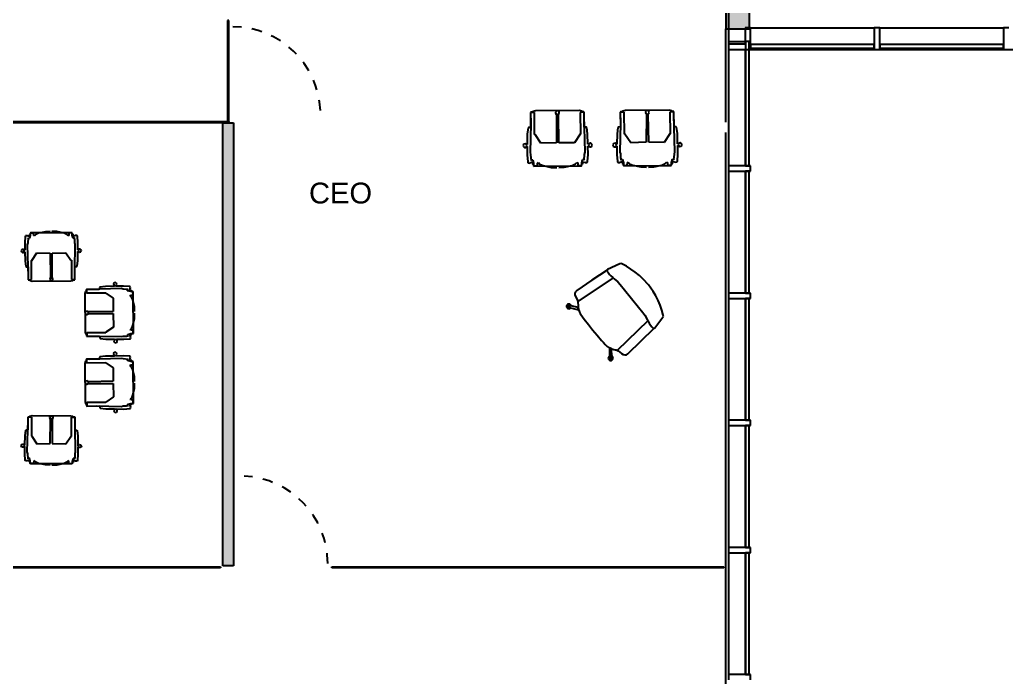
# Model space of a CAD drawing. Header units: millimetres. Extents: x 32.4 to 129.7, y 76.1 to 139.3.
# Drawn here: x 110.24 to 119.7, y 87.28 to 93.58 of the extents above; entities that cross this region are included whole.
import ezdxf

# ---------------------------------------------------------------- set-up
doc = ezdxf.new("R2010")
doc.units = ezdxf.units.MM
doc.linetypes.add('Hidden', pattern=[7.14375, 4.7625, -2.38125])
doc.linetypes.add('Hidden_2_', pattern=[0.007144, 0.004763, -0.002381])
for name, color, linetype in [('HATCH LADRILLO COMUN', 7, 'Continuous'), ('Lineas Carpintería', 7, 'Continuous'), ('n carpinteria proyeccion', 7, 'Hidden'), ('n carpinteria vidrio', 7, 'Continuous'), ('n tabique', 7, 'Continuous'), ('Sectores', 3, 'Continuous'), ('tabique', 7, 'Continuous')]:
    doc.layers.add(name, color=color, linetype=linetype)
doc.styles.add('MtXpl_Arial_Unicode_', font='ARIALUNI.ttf')

msp = doc.modelspace()

# ---------------------------------------------------------------- hatches: boundary and pattern name
at = {"layer": 'HATCH LADRILLO COMUN'}
for points in [[(117.013691, 93.496374), (117.240599, 93.496374), (117.240599, 94.695442), (117.013691, 94.695442)], [(112.189195, 88.345442), (112.289195, 88.345442), (112.289196, 92.595442), (112.189196, 92.595442)]]:
    msp.add_hatch(color=256, dxfattribs=at).paths.add_polyline_path(points)

# ---------------------------------------------------------------- linework, layer by layer
at = {"ltscale": 10}
for p, q in [((117.039191, 94.585442), (117.039191, 93.296375)), ((117.039191, 93.296375), (128.387405, 93.296375))]:
    msp.add_line(p, q, dxfattribs=at)
at = {"linetype": 'Continuous'}
for p, q in [((115.141761, 92.695307), (115.139267, 92.692784)), ((115.177976, 92.69237), (115.139267, 92.692784)), ((115.139267, 92.692784), (115.140445, 92.550535)), ((115.139267, 92.692784), (115.140975, 92.58723)), ((115.15357, 92.695382), (115.141761, 92.695307)), ((115.161453, 92.702711), (115.15357, 92.695382)), ((115.185896, 92.709079), (115.161453, 92.702711)), ((115.17865, 92.480935), (115.177976, 92.69237)), ((115.608162, 92.711752), (115.185896, 92.709079)), ((115.387919, 92.706467), (115.380375, 92.695021)), ((115.387919, 92.706467), (115.380375, 92.695021)), ((115.380375, 92.695021), (115.383135, 92.681593)), ((115.380375, 92.695021), (115.38042, 92.688033)), ((115.38042, 92.688033), (115.386179, 92.678587)), ((115.383135, 92.681593), (115.394581, 92.67405)), ((115.386179, 92.678587), (115.389309, 92.667849)), ((115.401346, 92.709226), (115.387919, 92.706467)), ((115.401346, 92.709226), (115.387919, 92.706467)), ((115.389309, 92.667849), (115.388866, 92.40301)), ((115.394581, 92.67405), (115.408008, 92.676809)), ((115.412792, 92.701683), (115.401346, 92.709226)), ((115.412792, 92.701683), (115.401346, 92.709226)), ((115.406886, 92.66796), (115.409923, 92.678748)), ((115.412059, 92.403129), (115.406886, 92.66796)), ((115.408008, 92.676809), (115.415552, 92.688255)), ((115.409923, 92.678748), (115.415552, 92.688255)), ((115.415552, 92.688255), (115.412792, 92.701683)), ((115.415552, 92.688255), (115.412792, 92.701683)), ((115.632684, 92.705695), (115.608162, 92.711752)), ((115.654115, 92.696043), (115.61542, 92.693635)), ((115.61542, 92.693635), (115.617418, 92.483713)), ((115.640659, 92.698466), (115.632684, 92.705695)), ((115.65159, 92.698535), (115.640659, 92.698466)), ((115.654115, 92.696043), (115.65159, 92.698535)), ((115.653272, 92.665736), (115.654115, 92.696043)), ((115.663429, 92.313169), (115.653272, 92.665736)), ((115.654738, 92.553791), (115.654115, 92.696043)), ((116.002921, 92.699227), (116.000427, 92.696703)), ((116.039135, 92.69629), (116.000427, 92.696703)), ((116.000427, 92.696703), (116.001605, 92.554455)), ((116.000427, 92.696703), (116.002135, 92.59115)), ((116.014729, 92.699302), (116.002921, 92.699227)), ((116.022612, 92.706631), (116.014729, 92.699302)), ((116.047056, 92.712999), (116.022612, 92.706631)), ((116.03981, 92.484855), (116.039135, 92.69629)), ((116.469322, 92.715672), (116.047056, 92.712999)), ((116.249079, 92.710387), (116.241535, 92.698941)), ((116.249079, 92.710387), (116.241535, 92.698941)), ((116.241535, 92.698941), (116.244294, 92.685513)), ((116.241535, 92.698941), (116.241579, 92.691952)), ((116.241579, 92.691952), (116.247339, 92.682507)), ((116.244294, 92.685513), (116.25574, 92.67797)), ((116.247339, 92.682507), (116.250468, 92.671769)), ((116.262506, 92.713146), (116.249079, 92.710387)), ((116.262506, 92.713146), (116.249079, 92.710387)), ((116.250468, 92.671769), (116.250025, 92.40693)), ((116.25574, 92.67797), (116.269168, 92.680729)), ((116.273952, 92.705603), (116.262506, 92.713146)), ((116.273952, 92.705603), (116.262506, 92.713146)), ((116.268046, 92.67188), (116.271082, 92.682668)), ((116.273219, 92.407049), (116.268046, 92.67188)), ((116.269168, 92.680729), (116.276711, 92.692175)), ((116.271082, 92.682668), (116.276711, 92.692175)), ((116.276711, 92.692175), (116.273952, 92.705603)), ((116.276711, 92.692175), (116.273952, 92.705603)), ((116.493844, 92.709615), (116.469322, 92.715672)), ((116.515275, 92.699963), (116.476579, 92.697555)), ((116.476579, 92.697555), (116.478577, 92.487633)), ((116.501819, 92.702385), (116.493844, 92.709615)), ((116.512749, 92.702455), (116.501819, 92.702385)), ((116.515275, 92.699963), (116.512749, 92.702455)), ((116.514432, 92.669656), (116.515275, 92.699963)), ((116.524589, 92.317089), (116.514432, 92.669656)), ((116.515898, 92.55771), (116.515275, 92.699963)), ((115.140975, 92.58723), (115.135681, 92.309827)), ((116.002135, 92.59115), (115.99684, 92.313747)), ((116.536532, 92.557004), (116.515898, 92.55771)), ((116.540808, 92.553428), (116.536532, 92.557004)), ((115.108837, 92.483849), (115.107735, 92.385515)), ((115.115592, 92.545937), (115.108837, 92.483849)), ((115.119823, 92.549567), (115.115592, 92.545937)), ((115.140445, 92.550535), (115.119823, 92.549567)), ((115.183633, 92.480967), (115.17865, 92.480935)), ((115.239833, 92.398901), (115.183633, 92.480967)), ((115.614945, 92.483698), (115.559788, 92.400927)), ((115.617418, 92.483713), (115.614945, 92.483698)), ((115.675372, 92.553084), (115.654738, 92.553791)), ((115.679648, 92.549508), (115.675372, 92.553084)), ((115.687184, 92.487648), (115.679648, 92.549508)), ((115.689547, 92.388598), (115.687184, 92.487648)), ((115.969996, 92.487769), (115.968895, 92.389435)), ((115.976752, 92.549857), (115.969996, 92.487769)), ((115.980983, 92.553487), (115.976752, 92.549857)), ((116.001605, 92.554455), (115.980983, 92.553487)), ((116.044792, 92.484887), (116.03981, 92.484855)), ((116.100993, 92.402821), (116.044792, 92.484887)), ((116.476104, 92.487617), (116.420948, 92.404847)), ((116.478577, 92.487633), (116.476104, 92.487617)), ((116.548344, 92.491568), (116.540808, 92.553428)), ((116.550706, 92.392518), (116.548344, 92.491568)), ((115.076223, 92.390799), (115.06868, 92.379353)), ((115.076223, 92.390799), (115.06868, 92.379353)), ((115.06868, 92.379353), (115.071439, 92.365926)), ((115.06868, 92.379353), (115.071439, 92.365926)), ((115.071439, 92.365926), (115.082885, 92.358382)), ((115.071439, 92.365926), (115.071439, 92.365926)), ((115.071439, 92.365926), (115.082885, 92.358382)), ((115.071439, 92.365926), (115.071439, 92.365926)), ((115.089651, 92.393559), (115.076223, 92.390799)), ((115.089651, 92.393559), (115.076223, 92.390799)), ((115.101097, 92.386015), (115.089651, 92.393559)), ((115.107735, 92.385515), (115.089651, 92.393559)), ((115.089873, 92.358426), (115.107637, 92.36661)), ((115.096313, 92.361142), (115.103856, 92.372588)), ((115.103856, 92.372588), (115.101097, 92.386015)), ((115.107637, 92.36661), (115.107051, 92.285985)), ((115.388866, 92.40301), (115.239833, 92.398901)), ((115.559788, 92.400927), (115.412059, 92.403129)), ((115.700554, 92.3917), (115.689547, 92.388598)), ((115.69148, 92.289677), (115.68986, 92.371046)), ((115.68986, 92.371046), (115.700741, 92.367983)), ((115.703586, 92.394771), (115.696043, 92.383325)), ((115.696043, 92.383325), (115.698802, 92.369898)), ((115.698802, 92.369898), (115.710248, 92.362354)), ((115.710026, 92.397486), (115.700554, 92.3917)), ((115.700741, 92.367983), (115.710248, 92.362354)), ((115.717014, 92.397531), (115.703586, 92.394771)), ((115.717014, 92.397531), (115.710026, 92.397486)), ((115.72846, 92.389987), (115.717014, 92.397531)), ((115.72846, 92.389987), (115.717014, 92.397531)), ((115.723676, 92.365114), (115.731219, 92.37656)), ((115.723676, 92.365114), (115.731219, 92.37656)), ((115.731219, 92.37656), (115.72846, 92.389987)), ((115.731219, 92.37656), (115.72846, 92.389987)), ((115.937383, 92.394719), (115.929839, 92.383273)), ((115.937383, 92.394719), (115.929839, 92.383273)), ((115.929839, 92.383273), (115.932599, 92.369846)), ((115.929839, 92.383273), (115.932599, 92.369846)), ((115.932599, 92.369846), (115.944045, 92.362302)), ((115.932599, 92.369846), (115.932599, 92.369846)), ((115.932599, 92.369846), (115.944045, 92.362302)), ((115.932599, 92.369846), (115.932599, 92.369846)), ((115.950811, 92.397479), (115.937383, 92.394719)), ((115.950811, 92.397479), (115.937383, 92.394719)), ((115.962257, 92.389935), (115.950811, 92.397479)), ((115.968895, 92.389435), (115.950811, 92.397479)), ((115.951033, 92.362346), (115.968797, 92.37053)), ((115.957472, 92.365062), (115.965016, 92.376508)), ((115.965016, 92.376508), (115.962257, 92.389935)), ((115.968797, 92.37053), (115.968211, 92.289905)), ((116.250025, 92.40693), (116.100993, 92.402821)), ((116.420948, 92.404847), (116.273219, 92.407049)), ((116.561713, 92.39562), (116.550706, 92.392518)), ((116.552639, 92.293596), (116.55102, 92.374966)), ((116.55102, 92.374966), (116.561901, 92.371903)), ((116.564746, 92.398691), (116.557202, 92.387245)), ((116.557202, 92.387245), (116.559962, 92.373818)), ((116.559962, 92.373818), (116.571408, 92.366274)), ((116.571185, 92.401406), (116.561713, 92.39562)), ((116.561901, 92.371903), (116.571408, 92.366274)), ((116.578174, 92.401451), (116.564746, 92.398691)), ((116.578174, 92.401451), (116.571185, 92.401406)), ((116.571408, 92.366274), (116.584835, 92.369033)), ((116.571408, 92.366274), (116.584835, 92.369033)), ((116.589619, 92.393907), (116.578174, 92.401451)), ((116.589619, 92.393907), (116.578174, 92.401451)), ((116.584835, 92.369033), (116.592379, 92.380479)), ((116.584835, 92.369033), (116.592379, 92.380479)), ((116.592379, 92.380479), (116.589619, 92.393907)), ((116.592379, 92.380479), (116.589619, 92.393907)), ((115.082885, 92.358382), (115.096313, 92.361142)), ((115.082885, 92.358382), (115.089873, 92.358426)), ((115.107051, 92.285985), (115.112397, 92.218493)), ((115.135681, 92.309827), (115.140483, 92.29113)), ((115.140483, 92.29113), (115.141776, 92.254893)), ((115.653272, 92.235179), (115.657937, 92.290606)), ((115.657937, 92.290606), (115.663429, 92.313169)), ((115.686989, 92.222131), (115.69148, 92.289677)), ((115.710248, 92.362354), (115.723676, 92.365114)), ((115.710248, 92.362354), (115.723676, 92.365114)), ((115.944045, 92.362302), (115.957472, 92.365062)), ((115.944045, 92.362302), (115.951033, 92.362346)), ((115.968211, 92.289905), (115.973557, 92.222413)), ((115.99684, 92.313747), (116.001642, 92.29505)), ((116.001642, 92.29505), (116.002935, 92.258813)), ((116.514432, 92.239099), (116.519097, 92.294525)), ((116.519097, 92.294525), (116.524589, 92.317089)), ((116.548149, 92.226051), (116.552639, 92.293596)), ((115.112397, 92.218493), (115.115199, 92.210719)), ((115.115199, 92.210719), (115.126287, 92.208562)), ((115.126287, 92.208562), (115.138453, 92.211008)), ((115.138453, 92.211008), (115.142539, 92.215352)), ((115.141776, 92.254893), (115.146376, 92.233165)), ((115.142539, 92.215352), (115.156308, 92.215172)), ((115.146376, 92.233165), (115.148599, 92.23934)), ((115.148599, 92.23934), (115.160091, 92.239412)), ((115.156308, 92.215172), (115.160371, 92.194688)), ((115.160091, 92.239412), (115.169145, 92.206873)), ((115.160371, 92.194688), (115.168109, 92.194692)), ((115.168109, 92.194692), (115.169143, 92.180754)), ((115.169143, 92.180754), (115.206695, 92.180773)), ((115.169145, 92.206873), (115.169342, 92.178416)), ((115.169342, 92.178416), (115.627971, 92.181308)), ((115.206695, 92.180773), (115.207459, 92.208541)), ((115.207459, 92.208541), (115.214523, 92.211941)), ((115.214523, 92.211941), (115.228026, 92.196882)), ((115.228026, 92.196882), (115.259301, 92.183679)), ((115.259301, 92.183679), (115.336454, 92.166631)), ((115.461882, 92.167424), (115.538834, 92.185449)), ((115.538834, 92.185449), (115.56994, 92.199047)), ((115.56994, 92.199047), (115.582574, 92.213502)), ((115.582574, 92.213502), (115.592051, 92.210692)), ((115.592051, 92.210692), (115.593176, 92.18322)), ((115.593176, 92.18322), (115.630725, 92.183676)), ((115.627971, 92.181308), (115.630725, 92.183676)), ((115.630206, 92.209086), (115.639034, 92.242445)), ((115.630725, 92.183676), (115.630206, 92.209086)), ((115.630725, 92.183676), (115.631582, 92.197626)), ((115.631582, 92.197626), (115.63932, 92.19772)), ((115.639034, 92.242445), (115.650526, 92.242517)), ((115.63932, 92.19772), (115.64309, 92.217949)), ((115.64309, 92.217949), (115.656974, 92.218508)), ((115.650526, 92.242517), (115.653272, 92.235179)), ((115.656974, 92.218508), (115.66103, 92.214317)), ((115.66103, 92.214317), (115.673226, 92.212025)), ((115.673226, 92.212025), (115.684286, 92.214322)), ((115.684286, 92.214322), (115.686989, 92.222131)), ((115.973557, 92.222413), (115.976358, 92.214639)), ((115.976358, 92.214639), (115.987447, 92.212482)), ((115.987447, 92.212482), (115.999612, 92.214928)), ((115.999612, 92.214928), (116.003699, 92.219272)), ((116.002935, 92.258813), (116.007536, 92.237085)), ((116.003699, 92.219272), (116.017467, 92.219092)), ((116.007536, 92.237085), (116.009758, 92.24326)), ((116.009758, 92.24326), (116.02125, 92.243332)), ((116.017467, 92.219092), (116.02153, 92.198608)), ((116.02125, 92.243332), (116.030304, 92.210793)), ((116.02153, 92.198608), (116.029269, 92.198612)), ((116.029269, 92.198612), (116.030303, 92.184674)), ((116.030303, 92.184674), (116.067855, 92.184693)), ((116.030304, 92.210793), (116.030501, 92.182336)), ((116.030501, 92.182336), (116.48913, 92.185228)), ((116.067855, 92.184693), (116.068619, 92.212461)), ((116.068619, 92.212461), (116.075683, 92.215861)), ((116.075683, 92.215861), (116.089186, 92.200802)), ((116.089186, 92.200802), (116.120461, 92.187599)), ((116.120461, 92.187599), (116.197613, 92.170551)), ((116.323041, 92.171344), (116.399994, 92.189368)), ((116.399994, 92.189368), (116.431099, 92.202967)), ((116.431099, 92.202967), (116.443734, 92.217422)), ((116.443734, 92.217422), (116.45321, 92.214612)), ((116.45321, 92.214612), (116.454335, 92.18714)), ((116.454335, 92.18714), (116.491884, 92.187596)), ((116.48913, 92.185228), (116.491884, 92.187596)), ((116.491365, 92.213006), (116.500194, 92.246365)), ((116.491884, 92.187596), (116.491365, 92.213006)), ((116.491884, 92.187596), (116.492742, 92.201546)), ((116.492742, 92.201546), (116.50048, 92.20164)), ((116.500194, 92.246365), (116.511686, 92.246437)), ((116.50048, 92.20164), (116.504249, 92.221869)), ((116.504249, 92.221869), (116.518133, 92.222428)), ((116.511686, 92.246437), (116.514432, 92.239099)), ((116.518133, 92.222428), (116.52219, 92.218237)), ((116.52219, 92.218237), (116.534386, 92.215944)), ((116.534386, 92.215944), (116.545446, 92.218242)), ((116.545446, 92.218242), (116.548149, 92.226051)), ((115.336454, 92.166631), (115.391889, 92.165625)), ((115.41072, 92.165848), (115.461882, 92.167424)), ((116.197613, 92.170551), (116.253049, 92.169545)), ((116.27188, 92.169768), (116.323041, 92.171344)), ((110.332779, 91.523315), (110.329491, 91.505671)), ((110.339528, 91.523397), (110.332779, 91.523315)), ((110.340276, 91.535564), (110.339528, 91.523397)), ((110.342678, 91.537629), (110.340276, 91.535564)), ((110.373026, 91.535962), (110.340276, 91.535564)), ((110.340276, 91.535564), (110.340729, 91.513401)), ((110.742698, 91.540152), (110.342678, 91.537629)), ((110.374007, 91.512), (110.373026, 91.535962)), ((110.393293, 91.522157), (110.382273, 91.509549)), ((110.420423, 91.534018), (110.393293, 91.522157)), ((110.487542, 91.549739), (110.420423, 91.534018)), ((110.532166, 91.551114), (110.487542, 91.549739)), ((110.596942, 91.550431), (110.54859, 91.551308)), ((110.664235, 91.535562), (110.596942, 91.550431)), ((110.691513, 91.524045), (110.664235, 91.535562)), ((110.70329, 91.510911), (110.691513, 91.524045)), ((110.709452, 91.513877), (110.70329, 91.510911)), ((110.710118, 91.538096), (110.709452, 91.513877)), ((110.742871, 91.538113), (110.710118, 91.538096)), ((110.74287, 91.515332), (110.742698, 91.540152)), ((110.750767, 91.48695), (110.74287, 91.515332)), ((110.743773, 91.525956), (110.742871, 91.538113)), ((110.750523, 91.525959), (110.743773, 91.525956)), ((110.754067, 91.508093), (110.750523, 91.525959)), ((110.780251, 91.513859), (110.76964, 91.511725)), ((110.789922, 91.511977), (110.780251, 91.513859)), ((110.291202, 91.502023), (110.287285, 91.44311)), ((110.287285, 91.44311), (110.288697, 91.372138)), ((110.293559, 91.508834), (110.291202, 91.502023)), ((110.303206, 91.510838), (110.293559, 91.508834)), ((110.313843, 91.508839), (110.303206, 91.510838)), ((110.316541, 91.442299), (110.311751, 91.422619)), ((110.311751, 91.422619), (110.32061, 91.115107)), ((110.317381, 91.505184), (110.313843, 91.508839)), ((110.32061, 91.490642), (110.316541, 91.442299)), ((110.329491, 91.505671), (110.317381, 91.505184)), ((110.323005, 91.484242), (110.32061, 91.490642)), ((110.333028, 91.484306), (110.323005, 91.484242)), ((110.340729, 91.513401), (110.333028, 91.484306)), ((110.382273, 91.509549), (110.374007, 91.512)), ((110.76079, 91.487014), (110.750767, 91.48695)), ((110.766075, 91.507936), (110.754067, 91.508093)), ((110.762729, 91.4924), (110.76079, 91.487014)), ((110.766742, 91.473448), (110.762729, 91.4924)), ((110.76964, 91.511725), (110.766075, 91.507936)), ((110.767869, 91.441842), (110.766742, 91.473448)), ((110.76744, 91.183581), (110.772058, 91.425534)), ((110.772058, 91.425534), (110.767869, 91.441842)), ((110.792365, 91.505196), (110.789922, 91.511977)), ((110.797028, 91.446329), (110.792365, 91.505196)), ((110.796517, 91.376007), (110.797028, 91.446329)), ((110.259203, 91.377313), (110.252624, 91.367329)), ((110.259203, 91.377313), (110.252624, 91.367329)), ((110.252624, 91.367329), (110.25503, 91.355618)), ((110.252624, 91.367329), (110.25503, 91.355618)), ((110.25503, 91.355618), (110.265014, 91.349038)), ((110.25503, 91.355618), (110.265014, 91.349038)), ((110.270915, 91.379719), (110.259203, 91.377313)), ((110.270915, 91.379719), (110.259203, 91.377313)), ((110.265014, 91.349038), (110.276725, 91.351445)), ((110.265014, 91.349038), (110.271109, 91.349077)), ((110.280898, 91.37314), (110.270915, 91.379719)), ((110.279207, 91.37481), (110.270915, 91.379719)), ((110.271109, 91.349077), (110.27937, 91.354124)), ((110.276725, 91.351445), (110.283305, 91.361428)), ((110.288697, 91.372138), (110.279207, 91.37481)), ((110.27937, 91.354124), (110.288971, 91.35683)), ((110.283305, 91.361428), (110.280898, 91.37314)), ((110.288971, 91.35683), (110.291032, 91.270437)), ((110.354039, 91.273883), (110.402147, 91.346076)), ((110.402147, 91.346076), (110.530998, 91.344156)), ((110.530998, 91.344156), (110.53551, 91.113167)), ((110.550841, 91.113264), (110.551227, 91.344259)), ((110.551227, 91.344259), (110.681215, 91.347843)), ((110.681215, 91.347843), (110.730233, 91.276264)), ((110.795471, 91.273751), (110.796432, 91.359518)), ((110.796432, 91.359518), (110.812205, 91.352503)), ((110.812011, 91.383145), (110.796517, 91.376007)), ((110.806395, 91.380777), (110.799815, 91.370794)), ((110.799815, 91.370794), (110.802222, 91.359082)), ((110.802222, 91.359082), (110.812205, 91.352503)), ((110.818106, 91.383184), (110.806395, 91.380777)), ((110.818106, 91.383184), (110.812011, 91.383145)), ((110.812205, 91.352503), (110.823917, 91.354909)), ((110.812205, 91.352503), (110.823917, 91.354909)), ((110.82809, 91.376604), (110.818106, 91.383184)), ((110.82809, 91.376604), (110.818106, 91.383184)), ((110.823917, 91.354909), (110.830496, 91.364893)), ((110.823917, 91.354909), (110.830496, 91.364893)), ((110.830496, 91.364893), (110.82809, 91.376604)), ((110.82809, 91.376604), (110.82809, 91.376604)), ((110.830496, 91.364893), (110.82809, 91.376604)), ((110.82809, 91.376604), (110.82809, 91.376604)), ((110.291032, 91.270437), (110.297604, 91.216482)), ((110.351882, 91.273869), (110.354039, 91.273883)), ((110.353625, 91.090773), (110.351882, 91.273869)), ((110.730233, 91.276264), (110.734579, 91.276292)), ((110.734579, 91.276292), (110.735168, 91.091877)), ((110.789579, 91.219597), (110.795471, 91.273751)), ((110.297604, 91.216482), (110.301334, 91.213363)), ((110.301334, 91.213363), (110.319331, 91.212747)), ((110.319331, 91.212747), (110.319874, 91.088673)), ((110.768929, 91.091516), (110.76744, 91.183581)), ((110.767902, 91.215587), (110.785889, 91.216431)), ((110.768929, 91.091516), (110.767902, 91.215587)), ((110.785889, 91.216431), (110.789579, 91.219597)), ((110.32061, 91.115107), (110.319874, 91.088673)), ((110.319874, 91.088673), (110.353625, 91.090773)), ((110.319874, 91.088673), (110.322077, 91.0865)), ((110.322077, 91.0865), (110.331611, 91.08656)), ((110.331611, 91.08656), (110.338567, 91.080255)), ((110.338567, 91.080255), (110.359955, 91.074971)), ((110.359955, 91.074971), (110.728259, 91.077303)), ((110.534531, 91.105449), (110.527951, 91.095466)), ((110.532861, 91.103758), (110.527951, 91.095466)), ((110.527951, 91.095466), (110.530358, 91.083754)), ((110.527951, 91.095466), (110.530358, 91.083754)), ((110.530358, 91.083754), (110.540342, 91.077175)), ((110.530358, 91.083754), (110.540342, 91.077175)), ((110.53551, 91.113167), (110.532861, 91.103758)), ((110.546243, 91.107856), (110.534531, 91.105449)), ((110.540342, 91.077175), (110.552053, 91.079581)), ((110.540342, 91.077175), (110.552053, 91.079581)), ((110.556226, 91.101276), (110.546243, 91.107856)), ((110.553571, 91.103898), (110.550841, 91.113264)), ((110.552053, 91.079581), (110.558633, 91.089565)), ((110.552053, 91.079581), (110.558633, 91.089565)), ((110.558594, 91.09566), (110.553571, 91.103898)), ((110.558633, 91.089565), (110.556226, 91.101276)), ((110.558633, 91.089565), (110.558594, 91.09566)), ((110.728259, 91.077303), (110.749579, 91.082857)), ((110.735168, 91.091877), (110.768929, 91.091516)), ((110.749579, 91.082857), (110.756455, 91.08925)), ((110.756455, 91.08925), (110.766754, 91.089315)), ((110.766754, 91.089315), (110.768929, 91.091516)), ((111.145997, 91.060219), (111.139417, 91.050236)), ((111.145997, 91.060219), (111.139417, 91.050236)), ((111.139417, 91.050236), (111.141824, 91.038524)), ((111.139417, 91.050236), (111.139456, 91.044141)), ((111.139456, 91.044141), (111.144503, 91.035879)), ((111.157708, 91.062626), (111.145997, 91.060219)), ((111.157708, 91.062626), (111.145997, 91.060219)), ((111.167692, 91.056046), (111.157708, 91.062626)), ((111.167692, 91.056046), (111.157708, 91.062626)), ((111.163519, 91.034351), (111.170099, 91.044335)), ((111.165189, 91.036042), (111.170099, 91.044335)), ((111.170099, 91.044335), (111.167692, 91.056046)), ((111.170099, 91.044335), (111.167692, 91.056046)), ((110.870634, 90.976683), (110.86535, 90.955294)), ((110.86535, 90.955294), (110.867682, 90.58699)), ((110.876939, 90.983639), (110.870634, 90.976683)), ((110.879052, 90.995375), (110.876879, 90.993172)), ((110.876879, 90.993172), (110.876939, 90.983639)), ((111.003126, 90.995919), (110.879052, 90.995375)), ((110.879052, 90.995375), (110.881152, 90.961625)), ((110.905486, 90.99464), (110.879052, 90.995375)), ((110.881152, 90.961625), (111.064248, 90.963367)), ((111.212998, 91.003499), (110.905486, 90.99464)), ((111.003742, 91.013915), (111.003126, 90.995919)), ((111.006861, 91.017645), (111.003742, 91.013915)), ((111.060816, 91.024218), (111.006861, 91.017645)), ((111.147209, 91.026279), (111.060816, 91.024218)), ((111.064248, 90.963367), (111.064262, 90.96121)), ((111.064262, 90.96121), (111.136455, 90.913102)), ((111.141824, 91.038524), (111.151807, 91.031945)), ((111.144503, 91.035879), (111.147209, 91.026279)), ((111.151807, 91.031945), (111.163519, 91.034351)), ((111.162517, 91.026552), (111.165189, 91.036042)), ((111.233489, 91.027965), (111.162517, 91.026552)), ((111.232678, 90.998709), (111.212998, 91.003499)), ((111.281021, 90.99464), (111.232678, 90.998709)), ((111.292402, 91.024048), (111.233489, 91.027965)), ((111.274621, 90.992245), (111.281021, 90.99464)), ((111.274685, 90.982221), (111.274621, 90.992245)), ((111.30378, 90.974521), (111.274685, 90.982221)), ((111.299213, 91.021691), (111.292402, 91.024048)), ((111.295563, 90.997868), (111.299218, 91.001407)), ((111.29605, 90.985758), (111.295563, 90.997868)), ((111.313694, 90.982471), (111.29605, 90.985758)), ((111.301217, 91.012044), (111.299213, 91.021691)), ((111.299218, 91.001407), (111.301217, 91.012044)), ((111.325943, 90.974974), (111.30378, 90.974521)), ((111.313776, 90.975722), (111.313694, 90.982471)), ((111.325943, 90.974974), (111.313776, 90.975722)), ((111.326341, 90.942223), (111.325943, 90.974974)), ((111.328008, 90.972572), (111.325943, 90.974974)), ((111.330531, 90.572551), (111.328008, 90.972572)), ((111.136455, 90.913102), (111.134535, 90.784252)), ((111.299928, 90.932976), (111.302379, 90.941242)), ((111.312536, 90.921956), (111.299928, 90.932976)), ((111.302379, 90.941242), (111.326341, 90.942223)), ((111.324397, 90.894826), (111.312536, 90.921956)), ((111.340118, 90.827707), (111.324397, 90.894826)), ((110.874133, 90.784891), (110.867554, 90.774908)), ((110.874133, 90.784891), (110.867554, 90.774908)), ((110.867554, 90.774908), (110.86996, 90.763196)), ((110.867554, 90.774908), (110.86996, 90.763196)), ((110.86996, 90.763196), (110.879944, 90.756617)), ((110.86996, 90.763196), (110.879944, 90.756617)), ((110.885845, 90.787298), (110.874133, 90.784891)), ((110.885845, 90.787298), (110.874133, 90.784891)), ((110.879944, 90.756617), (110.891655, 90.759023)), ((110.879944, 90.756617), (110.886039, 90.756655)), ((110.895828, 90.780718), (110.885845, 90.787298)), ((110.894137, 90.782388), (110.885845, 90.787298)), ((110.886039, 90.756655), (110.894277, 90.761679)), ((110.891655, 90.759023), (110.898235, 90.769007)), ((110.903546, 90.77974), (110.894137, 90.782388)), ((110.894277, 90.761679), (110.903643, 90.764409)), ((110.898235, 90.769007), (110.895828, 90.780718)), ((111.134535, 90.784252), (110.903546, 90.77974)), ((110.903643, 90.764409), (111.134638, 90.764022)), ((111.134638, 90.764022), (111.138222, 90.634034)), ((111.341493, 90.783084), (111.340118, 90.827707)), ((111.34081, 90.718308), (111.341687, 90.766659)), ((111.325941, 90.651015), (111.34081, 90.718308)), ((110.867682, 90.58699), (110.873236, 90.565671)), ((110.882256, 90.580082), (110.881895, 90.54632)), ((111.066671, 90.58067), (110.882256, 90.580082)), ((111.138222, 90.634034), (111.066643, 90.585016)), ((111.066643, 90.585016), (111.066671, 90.58067)), ((111.277329, 90.564482), (111.305711, 90.572379)), ((111.30129, 90.611959), (111.314424, 90.623736)), ((111.304256, 90.605798), (111.30129, 90.611959)), ((111.328475, 90.605131), (111.304256, 90.605798)), ((111.305711, 90.572379), (111.330531, 90.572551)), ((111.314424, 90.623736), (111.325941, 90.651015)), ((111.316335, 90.571476), (111.328492, 90.572378)), ((111.316338, 90.564727), (111.316335, 90.571476)), ((111.328492, 90.572378), (111.328475, 90.605131)), ((110.873236, 90.565671), (110.879629, 90.558795)), ((110.879629, 90.558795), (110.879694, 90.548495)), ((110.879694, 90.548495), (110.881895, 90.54632)), ((110.881895, 90.54632), (110.97396, 90.54781)), ((110.881895, 90.54632), (111.005966, 90.547348)), ((110.97396, 90.54781), (111.215913, 90.543192)), ((111.005966, 90.547348), (111.00681, 90.529361)), ((111.00681, 90.529361), (111.009976, 90.52567)), ((111.009976, 90.52567), (111.06413, 90.519778)), ((111.06413, 90.519778), (111.149897, 90.518818)), ((111.149897, 90.518818), (111.142882, 90.503044)), ((111.149461, 90.513028), (111.142882, 90.503044)), ((111.142882, 90.503044), (111.145288, 90.491333)), ((111.142882, 90.503044), (111.145288, 90.491333)), ((111.145288, 90.491333), (111.155272, 90.484753)), ((111.145288, 90.491333), (111.155272, 90.484753)), ((111.161173, 90.515434), (111.149461, 90.513028)), ((111.155272, 90.484753), (111.166983, 90.48716)), ((111.155272, 90.484753), (111.166983, 90.48716)), ((111.171156, 90.508855), (111.161173, 90.515434)), ((111.173524, 90.503238), (111.166386, 90.518732)), ((111.166386, 90.518732), (111.236708, 90.518221)), ((111.166983, 90.48716), (111.173563, 90.497143)), ((111.166983, 90.48716), (111.173563, 90.497143)), ((111.166983, 90.48716), (111.166983, 90.48716)), ((111.166983, 90.48716), (111.166983, 90.48716)), ((111.173563, 90.497143), (111.171156, 90.508855)), ((111.173563, 90.497143), (111.173524, 90.503238)), ((111.215913, 90.543192), (111.232221, 90.54738)), ((111.232221, 90.54738), (111.263827, 90.548508)), ((111.236708, 90.518221), (111.295575, 90.522884)), ((111.263827, 90.548508), (111.282779, 90.552521)), ((111.277393, 90.554459), (111.277329, 90.564482)), ((111.282779, 90.552521), (111.277393, 90.554459)), ((111.295575, 90.522884), (111.302356, 90.525327)), ((111.298315, 90.549174), (111.298472, 90.561183)), ((111.302104, 90.54561), (111.298315, 90.549174)), ((111.298472, 90.561183), (111.316338, 90.564727)), ((111.304238, 90.534999), (111.302104, 90.54561)), ((111.302356, 90.525327), (111.304238, 90.534999)), ((111.145997, 90.390718), (111.139417, 90.380735)), ((111.145997, 90.390718), (111.139417, 90.380735)), ((111.139417, 90.380735), (111.141824, 90.369023)), ((111.139417, 90.380735), (111.139456, 90.37464)), ((111.157708, 90.393125), (111.145997, 90.390718)), ((111.157708, 90.393125), (111.145997, 90.390718)), ((111.167692, 90.386546), (111.157708, 90.393125)), ((111.167692, 90.386546), (111.157708, 90.393125)), ((111.170099, 90.374834), (111.167692, 90.386546)), ((111.170099, 90.374834), (111.167692, 90.386546)), ((110.870634, 90.307182), (110.86535, 90.285794)), ((110.86535, 90.285794), (110.867682, 89.91749)), ((110.876939, 90.314138), (110.870634, 90.307182)), ((110.879052, 90.325874), (110.876879, 90.323672)), ((110.876879, 90.323672), (110.876939, 90.314138)), ((111.003126, 90.326418), (110.879052, 90.325874)), ((110.879052, 90.325874), (110.881152, 90.292124)), ((110.905486, 90.325139), (110.879052, 90.325874)), ((110.881152, 90.292124), (111.064248, 90.293866)), ((111.212998, 90.333998), (110.905486, 90.325139)), ((111.003742, 90.344415), (111.003126, 90.326418)), ((111.006861, 90.348145), (111.003742, 90.344415)), ((111.060816, 90.354717), (111.006861, 90.348145)), ((111.147209, 90.356778), (111.060816, 90.354717)), ((111.064248, 90.293866), (111.064262, 90.291709)), ((111.064262, 90.291709), (111.136455, 90.243601)), ((111.139456, 90.37464), (111.144503, 90.366378)), ((111.141824, 90.369023), (111.151807, 90.362444)), ((111.144503, 90.366378), (111.147209, 90.356778)), ((111.151807, 90.362444), (111.163519, 90.364851)), ((111.162517, 90.357052), (111.165189, 90.366542)), ((111.233489, 90.358464), (111.162517, 90.357052)), ((111.163519, 90.364851), (111.170099, 90.374834)), ((111.165189, 90.366542), (111.170099, 90.374834)), ((111.232678, 90.329208), (111.212998, 90.333998)), ((111.281021, 90.325139), (111.232678, 90.329208)), ((111.292402, 90.354547), (111.233489, 90.358464)), ((111.274621, 90.322744), (111.281021, 90.325139)), ((111.274685, 90.31272), (111.274621, 90.322744)), ((111.30378, 90.30502), (111.274685, 90.31272)), ((111.299213, 90.35219), (111.292402, 90.354547)), ((111.295563, 90.328368), (111.299218, 90.331906)), ((111.29605, 90.316258), (111.295563, 90.328368)), ((111.313694, 90.31297), (111.29605, 90.316258)), ((111.301217, 90.342543), (111.299213, 90.35219)), ((111.299218, 90.331906), (111.301217, 90.342543)), ((111.325943, 90.305473), (111.30378, 90.30502)), ((111.313776, 90.306221), (111.313694, 90.31297)), ((111.325943, 90.305473), (111.313776, 90.306221)), ((111.326341, 90.272723), (111.325943, 90.305473)), ((111.328008, 90.303071), (111.325943, 90.305473)), ((111.330531, 89.903051), (111.328008, 90.303071)), ((111.136455, 90.243601), (111.134535, 90.114751)), ((111.299928, 90.263476), (111.302379, 90.271741)), ((111.312536, 90.252456), (111.299928, 90.263476)), ((111.302379, 90.271741), (111.326341, 90.272723)), ((111.324397, 90.225325), (111.312536, 90.252456)), ((111.340118, 90.158207), (111.324397, 90.225325)), ((110.874133, 90.115391), (110.867554, 90.105407)), ((110.874133, 90.115391), (110.867554, 90.105407)), ((110.867554, 90.105407), (110.86996, 90.093696)), ((110.867554, 90.105407), (110.86996, 90.093696)), ((110.885845, 90.117797), (110.874133, 90.115391)), ((110.885845, 90.117797), (110.874133, 90.115391)), ((110.895828, 90.111218), (110.885845, 90.117797)), ((110.894137, 90.112888), (110.885845, 90.117797)), ((110.891655, 90.089523), (110.898235, 90.099506)), ((110.903546, 90.110239), (110.894137, 90.112888)), ((110.894277, 90.092178), (110.903643, 90.094908)), ((110.898235, 90.099506), (110.895828, 90.111218)), ((111.134535, 90.114751), (110.903546, 90.110239)), ((110.903643, 90.094908), (111.134638, 90.094521)), ((111.134638, 90.094521), (111.138222, 89.964534)), ((111.341493, 90.113583), (111.340118, 90.158207)), ((111.34081, 90.048807), (111.341687, 90.097158)), ((110.86996, 90.093696), (110.879944, 90.087116)), ((110.86996, 90.093696), (110.879944, 90.087116)), ((110.879944, 90.087116), (110.891655, 90.089523)), ((110.879944, 90.087116), (110.886039, 90.087155)), ((110.886039, 90.087155), (110.894277, 90.092178)), ((111.325941, 89.981514), (111.34081, 90.048807)), ((110.867682, 89.91749), (110.873236, 89.89617)), ((110.882256, 89.910581), (110.881895, 89.876819)), ((111.066671, 89.91117), (110.882256, 89.910581)), ((111.138222, 89.964534), (111.066643, 89.915515)), ((111.066643, 89.915515), (111.066671, 89.91117)), ((111.30129, 89.942459), (111.314424, 89.954236)), ((111.304256, 89.936297), (111.30129, 89.942459)), ((111.328475, 89.93563), (111.304256, 89.936297)), ((111.314424, 89.954236), (111.325941, 89.981514)), ((111.328492, 89.902878), (111.328475, 89.93563)), ((110.873236, 89.89617), (110.879629, 89.889294)), ((110.879629, 89.889294), (110.879694, 89.878994)), ((110.879694, 89.878994), (110.881895, 89.876819)), ((110.881895, 89.876819), (110.97396, 89.878309)), ((110.881895, 89.876819), (111.005966, 89.877847)), ((110.97396, 89.878309), (111.215913, 89.873691)), ((111.005966, 89.877847), (111.00681, 89.85986)), ((111.00681, 89.85986), (111.009976, 89.85617)), ((111.009976, 89.85617), (111.06413, 89.850277)), ((111.06413, 89.850277), (111.149897, 89.849317)), ((111.149897, 89.849317), (111.142882, 89.833544)), ((111.149461, 89.843527), (111.142882, 89.833544)), ((111.142882, 89.833544), (111.145288, 89.821832)), ((111.142882, 89.833544), (111.145288, 89.821832)), ((111.145288, 89.821832), (111.155272, 89.815252)), ((111.145288, 89.821832), (111.155272, 89.815252)), ((111.161173, 89.845934), (111.149461, 89.843527)), ((111.155272, 89.815252), (111.166983, 89.817659)), ((111.155272, 89.815252), (111.166983, 89.817659)), ((111.171156, 89.839354), (111.161173, 89.845934)), ((111.173524, 89.833738), (111.166386, 89.849231)), ((111.166386, 89.849231), (111.236708, 89.84872)), ((111.166983, 89.817659), (111.173563, 89.827643)), ((111.166983, 89.817659), (111.173563, 89.827643)), ((111.166983, 89.817659), (111.166983, 89.817659)), ((111.166983, 89.817659), (111.166983, 89.817659)), ((111.173563, 89.827643), (111.171156, 89.839354)), ((111.173563, 89.827643), (111.173524, 89.833738)), ((111.215913, 89.873691), (111.232221, 89.87788)), ((111.232221, 89.87788), (111.263827, 89.879007)), ((111.236708, 89.84872), (111.295575, 89.853383)), ((111.263827, 89.879007), (111.282779, 89.88302)), ((111.277329, 89.894982), (111.305711, 89.902879)), ((111.277393, 89.884958), (111.277329, 89.894982)), ((111.282779, 89.88302), (111.277393, 89.884958)), ((111.295575, 89.853383), (111.302356, 89.855827)), ((111.298315, 89.879673), (111.298472, 89.891682)), ((111.302104, 89.876109), (111.298315, 89.879673)), ((111.298472, 89.891682), (111.316338, 89.895226)), ((111.304238, 89.865498), (111.302104, 89.876109)), ((111.302356, 89.855827), (111.304238, 89.865498)), ((111.305711, 89.902879), (111.330531, 89.903051)), ((111.316335, 89.901976), (111.328492, 89.902878)), ((111.316338, 89.895226), (111.316335, 89.901976)), ((110.311751, 89.43888), (110.32061, 89.746392)), ((110.319331, 89.648753), (110.319874, 89.772826)), ((110.319874, 89.772826), (110.322077, 89.775)), ((110.319874, 89.772826), (110.353625, 89.770726)), ((110.32061, 89.746392), (110.319874, 89.772826)), ((110.322077, 89.775), (110.331611, 89.774939)), ((110.331611, 89.774939), (110.338567, 89.781245)), ((110.338567, 89.781245), (110.359955, 89.786528)), ((110.353625, 89.770726), (110.351882, 89.58763)), ((110.359955, 89.786528), (110.728259, 89.784196)), ((110.527951, 89.766034), (110.530358, 89.777745)), ((110.527951, 89.766034), (110.530358, 89.777745)), ((110.534531, 89.75605), (110.527951, 89.766034)), ((110.532861, 89.757741), (110.527951, 89.766034)), ((110.530358, 89.777745), (110.540342, 89.784325)), ((110.530358, 89.777745), (110.540342, 89.784325)), ((110.530998, 89.517344), (110.53551, 89.748332)), ((110.53551, 89.748332), (110.532861, 89.757741)), ((110.546243, 89.753644), (110.534531, 89.75605)), ((110.540342, 89.784325), (110.552053, 89.781918)), ((110.540342, 89.784325), (110.552053, 89.781918)), ((110.556226, 89.760223), (110.546243, 89.753644)), ((110.553571, 89.757601), (110.550841, 89.748235)), ((110.550841, 89.748235), (110.551227, 89.517241)), ((110.552053, 89.781918), (110.558633, 89.771935)), ((110.552053, 89.781918), (110.558633, 89.771935)), ((110.558594, 89.76584), (110.553571, 89.757601)), ((110.558633, 89.771935), (110.556226, 89.760223)), ((110.558633, 89.771935), (110.558594, 89.76584)), ((110.728259, 89.784196), (110.749579, 89.778642)), ((110.734579, 89.585208), (110.735168, 89.769622)), ((110.735168, 89.769622), (110.768929, 89.769983)), ((110.749579, 89.778642), (110.756455, 89.77225)), ((110.756455, 89.77225), (110.766754, 89.772184)), ((110.766754, 89.772184), (110.768929, 89.769983)), ((110.768929, 89.769983), (110.76744, 89.677918)), ((110.768929, 89.769983), (110.767902, 89.645913)), ((110.291032, 89.591062), (110.297604, 89.645018)), ((110.297604, 89.645018), (110.301334, 89.648136)), ((110.301334, 89.648136), (110.319331, 89.648753)), ((110.76744, 89.677918), (110.772058, 89.435965)), ((110.767902, 89.645913), (110.785889, 89.645069)), ((110.785889, 89.645069), (110.789579, 89.641902)), ((110.789579, 89.641902), (110.795471, 89.587749)), ((110.288971, 89.50467), (110.291032, 89.591062)), ((110.351882, 89.58763), (110.354039, 89.587617)), ((110.354039, 89.587617), (110.402147, 89.515424)), ((110.681215, 89.513657), (110.730233, 89.585235)), ((110.730233, 89.585235), (110.734579, 89.585208)), ((110.795471, 89.587749), (110.796432, 89.501981)), ((110.252624, 89.49417), (110.25503, 89.505882)), ((110.252624, 89.49417), (110.25503, 89.505882)), ((110.259203, 89.484187), (110.252624, 89.49417)), ((110.259203, 89.484187), (110.252624, 89.49417)), ((110.25503, 89.505882), (110.265014, 89.512461)), ((110.25503, 89.505882), (110.265014, 89.512461)), ((110.270915, 89.48178), (110.259203, 89.484187)), ((110.270915, 89.48178), (110.259203, 89.484187)), ((110.265014, 89.512461), (110.276725, 89.510054)), ((110.265014, 89.512461), (110.271109, 89.512423)), ((110.280898, 89.48836), (110.270915, 89.48178)), ((110.279207, 89.48669), (110.270915, 89.48178)), ((110.271109, 89.512423), (110.27937, 89.507376)), ((110.276725, 89.510054), (110.283305, 89.500071)), ((110.288697, 89.489361), (110.279207, 89.48669)), ((110.27937, 89.507376), (110.288971, 89.50467)), ((110.283305, 89.500071), (110.280898, 89.48836)), ((110.287285, 89.41839), (110.288697, 89.489361)), ((110.316541, 89.4192), (110.311751, 89.43888)), ((110.402147, 89.515424), (110.530998, 89.517344)), ((110.551227, 89.517241), (110.681215, 89.513657)), ((110.772058, 89.435965), (110.767869, 89.419658)), ((110.796432, 89.501981), (110.812205, 89.508997)), ((110.812011, 89.478354), (110.796517, 89.485492)), ((110.796517, 89.485492), (110.797028, 89.41517)), ((110.799815, 89.490706), (110.802222, 89.502417)), ((110.806395, 89.480722), (110.799815, 89.490706)), ((110.802222, 89.502417), (110.812205, 89.508997)), ((110.818106, 89.478316), (110.806395, 89.480722)), ((110.818106, 89.478316), (110.812011, 89.478354)), ((110.812205, 89.508997), (110.823917, 89.50659)), ((110.812205, 89.508997), (110.823917, 89.50659)), ((110.82809, 89.484895), (110.818106, 89.478316)), ((110.82809, 89.484895), (110.818106, 89.478316)), ((110.823917, 89.50659), (110.830496, 89.496607)), ((110.823917, 89.50659), (110.830496, 89.496607)), ((110.830496, 89.496607), (110.82809, 89.484895)), ((110.830496, 89.496607), (110.82809, 89.484895)), ((110.82809, 89.484895), (110.82809, 89.484895)), ((110.82809, 89.484895), (110.82809, 89.484895)), ((110.291202, 89.359476), (110.287285, 89.41839)), ((110.293559, 89.352665), (110.291202, 89.359476)), ((110.303206, 89.350661), (110.293559, 89.352665)), ((110.313843, 89.35266), (110.303206, 89.350661)), ((110.317381, 89.356316), (110.313843, 89.35266)), ((110.32061, 89.370857), (110.316541, 89.4192)), ((110.329491, 89.355829), (110.317381, 89.356316)), ((110.323005, 89.377257), (110.32061, 89.370857)), ((110.333028, 89.377194), (110.323005, 89.377257)), ((110.332779, 89.338185), (110.329491, 89.355829)), ((110.339528, 89.338103), (110.332779, 89.338185)), ((110.340729, 89.348098), (110.333028, 89.377194)), ((110.340276, 89.325935), (110.339528, 89.338103)), ((110.340276, 89.325935), (110.340729, 89.348098)), ((110.374007, 89.349499), (110.373026, 89.325537)), ((110.382273, 89.35195), (110.374007, 89.349499)), ((110.393293, 89.339342), (110.382273, 89.35195)), ((110.420423, 89.327481), (110.393293, 89.339342)), ((110.691513, 89.337454), (110.664235, 89.325938)), ((110.70329, 89.350588), (110.691513, 89.337454)), ((110.709452, 89.347623), (110.70329, 89.350588)), ((110.710118, 89.323403), (110.709452, 89.347623)), ((110.74287, 89.346168), (110.742698, 89.321347)), ((110.750767, 89.374549), (110.74287, 89.346168)), ((110.754067, 89.353407), (110.750523, 89.33554)), ((110.76079, 89.374486), (110.750767, 89.374549)), ((110.766075, 89.353563), (110.754067, 89.353407)), ((110.762729, 89.3691), (110.76079, 89.374486)), ((110.766742, 89.388051), (110.762729, 89.3691)), ((110.76964, 89.349775), (110.766075, 89.353563)), ((110.767869, 89.419658), (110.766742, 89.388051)), ((110.780251, 89.347641), (110.76964, 89.349775)), ((110.789922, 89.349522), (110.780251, 89.347641)), ((110.792365, 89.356303), (110.789922, 89.349522)), ((110.797028, 89.41517), (110.792365, 89.356303)), ((110.373026, 89.325537), (110.340276, 89.325935)), ((110.342678, 89.32387), (110.340276, 89.325935)), ((110.742698, 89.321347), (110.342678, 89.32387)), ((110.487542, 89.31176), (110.420423, 89.327481)), ((110.532166, 89.310385), (110.487542, 89.31176)), ((110.596942, 89.311068), (110.54859, 89.310191)), ((110.664235, 89.325938), (110.596942, 89.311068)), ((110.742871, 89.323386), (110.710118, 89.323403)), ((110.743773, 89.335544), (110.742871, 89.323386)), ((110.750523, 89.33554), (110.743773, 89.335544))]:
    msp.add_line(p, q, dxfattribs=at)
for p, q in [((115.994692, 91.240684), (115.879397, 91.185813)), ((116.004369, 91.243905), (115.994692, 91.240684)), ((116.014262, 91.241164), (116.004369, 91.243905)), ((116.060306, 91.217465), (116.014262, 91.241164)), ((115.874577, 91.180382), (115.728602, 91.083625)), ((115.876987, 91.183098), (115.874577, 91.180382)), ((115.874577, 91.180382), (115.876098, 91.168271)), ((115.876098, 91.168271), (115.882814, 91.157322)), ((115.879397, 91.185813), (115.876987, 91.183098)), ((115.882814, 91.157322), (115.896393, 91.140529)), ((115.896393, 91.140529), (115.911265, 91.124781)), ((116.103033, 91.191549), (116.060306, 91.217465)), ((116.144044, 91.16264), (116.103033, 91.191549)), ((116.18421, 91.129888), (116.144044, 91.16264)), ((115.728602, 91.083625), (115.582626, 90.986867)), ((115.932495, 91.105543), (115.592558, 90.880221)), ((115.911265, 91.124781), (115.927778, 91.109647)), ((115.927778, 91.109647), (115.932495, 91.105543)), ((115.932495, 91.105543), (115.942201, 91.097098)), ((115.942201, 91.097098), (115.976866, 91.067445)), ((115.976866, 91.067445), (116.00026, 91.042921)), ((116.00026, 91.042921), (116.041694, 90.99168)), ((116.220573, 91.095745), (116.18421, 91.129888)), ((116.270459, 91.040146), (116.220573, 91.095745)), ((115.564888, 90.960827), (115.564884, 90.942362)), ((115.570168, 90.973738), (115.564888, 90.960827)), ((115.582626, 90.986867), (115.570168, 90.973738)), ((116.041694, 90.99168), (116.109267, 90.909803)), ((116.316296, 90.97678), (116.270459, 91.040146)), ((116.342032, 90.933653), (116.316296, 90.97678)), ((115.493642, 90.852305), (115.48742, 90.846242)), ((115.501678, 90.855581), (115.493642, 90.852305)), ((115.509969, 90.85567), (115.501678, 90.855581)), ((115.517349, 90.852998), (115.509969, 90.85567)), ((115.524564, 90.846436), (115.517349, 90.852998)), ((115.564884, 90.942362), (115.590963, 90.889212)), ((115.590963, 90.889212), (115.592558, 90.880221)), ((115.592558, 90.880221), (115.594497, 90.869289)), ((115.594497, 90.869289), (115.595428, 90.845295)), ((116.109267, 90.909803), (116.175189, 90.826591)), ((116.364323, 90.889737), (116.342032, 90.933653)), ((116.383745, 90.844025), (116.364323, 90.889737)), ((115.483967, 90.83842), (115.483634, 90.830018)), ((115.483634, 90.830018), (115.486535, 90.821819)), ((115.48742, 90.846242), (115.483967, 90.83842)), ((115.486535, 90.821819), (115.492689, 90.815031)), ((115.492689, 90.815031), (115.500421, 90.811381)), ((115.499928, 90.832057), (115.501171, 90.837394)), ((115.501171, 90.837394), (115.499928, 90.832057)), ((115.50149, 90.827051), (115.499928, 90.832057)), ((115.499928, 90.832057), (115.50149, 90.827051)), ((115.500421, 90.811381), (115.508328, 90.810782)), ((115.501171, 90.837394), (115.504674, 90.841126)), ((115.504674, 90.841126), (115.501171, 90.837394)), ((115.505852, 90.82322), (115.50149, 90.827051)), ((115.50149, 90.827051), (115.505852, 90.82322)), ((115.504674, 90.841126), (115.509806, 90.842702)), ((115.509806, 90.842702), (115.504674, 90.841126)), ((115.523587, 90.81896), (115.505852, 90.82322)), ((115.505852, 90.82322), (115.523587, 90.81896)), ((115.508328, 90.810782), (115.516842, 90.813396)), ((115.509806, 90.842702), (115.528113, 90.838595)), ((115.528113, 90.838595), (115.509806, 90.842702)), ((115.516842, 90.813396), (115.523587, 90.81896)), ((115.523587, 90.81896), (115.601194, 90.80032)), ((115.528113, 90.838595), (115.524564, 90.846436)), ((115.595811, 90.823407), (115.528113, 90.838595)), ((115.595428, 90.845295), (115.595811, 90.823407)), ((115.595811, 90.823407), (115.601722, 90.798143)), ((115.601194, 90.80032), (115.595811, 90.823407)), ((115.601722, 90.798143), (115.605925, 90.787598)), ((115.605925, 90.787598), (115.610129, 90.777053)), ((115.610129, 90.777053), (115.616414, 90.765863)), ((115.616414, 90.765863), (115.622698, 90.754673)), ((116.175189, 90.826591), (116.216623, 90.77535)), ((116.216623, 90.77535), (116.235708, 90.747342)), ((116.400503, 90.795476), (116.383745, 90.844025)), ((116.413406, 90.747551), (116.400503, 90.795476)), ((115.622698, 90.754673), (115.638107, 90.733363)), ((115.638107, 90.733363), (115.653515, 90.712053)), ((115.653515, 90.712053), (115.694084, 90.659468)), ((116.263675, 90.695979), (115.972199, 90.410728)), ((116.235708, 90.747342), (116.257448, 90.707238)), ((116.257448, 90.707238), (116.263675, 90.695979)), ((116.263675, 90.695979), (116.266702, 90.690508)), ((116.266702, 90.690508), (116.278044, 90.671194)), ((116.278044, 90.671194), (116.290331, 90.653355)), ((116.331055, 90.627258), (116.408841, 90.728516)), ((116.408841, 90.728516), (116.414016, 90.737304)), ((116.414016, 90.737304), (116.413406, 90.747551)), ((115.694084, 90.659468), (115.734653, 90.606883)), ((115.734653, 90.606883), (115.777582, 90.556207)), ((116.074404, 90.378697), (116.324735, 90.623682)), ((116.290331, 90.653355), (116.30391, 90.636562)), ((116.30391, 90.636562), (116.311918, 90.626659)), ((116.311918, 90.626659), (116.324735, 90.623682)), ((116.324735, 90.623682), (116.331055, 90.627258)), ((115.777582, 90.556207), (115.820512, 90.505532)), ((115.820512, 90.505532), (115.838125, 90.486005)), ((115.838125, 90.486005), (115.855738, 90.466477)), ((115.855738, 90.466477), (115.865365, 90.45799)), ((115.865365, 90.45799), (115.874993, 90.449502)), ((115.874993, 90.449502), (115.884424, 90.443185)), ((115.884424, 90.443185), (115.893856, 90.436867)), ((115.893856, 90.436867), (115.895874, 90.435895)), ((115.895874, 90.435895), (115.90512, 90.431443)), ((115.916384, 90.426018), (115.895874, 90.435895)), ((115.895874, 90.435895), (115.897859, 90.356107)), ((115.90512, 90.431443), (115.916384, 90.426018)), ((115.916384, 90.426018), (115.917323, 90.4258)), ((115.917323, 90.4258), (115.916384, 90.426018)), ((115.917323, 90.4258), (115.927515, 90.423431)), ((115.918006, 90.356422), (115.917323, 90.4258)), ((115.927515, 90.423431), (115.938646, 90.420844)), ((115.938646, 90.420844), (115.95028, 90.417879)), ((115.95028, 90.417879), (115.961914, 90.414913)), ((115.961914, 90.414913), (115.972199, 90.410728)), ((115.972199, 90.410728), (115.980657, 90.407287)), ((115.980657, 90.407287), (115.996393, 90.394873)), ((115.996393, 90.394873), (116.01213, 90.382459)), ((116.01213, 90.382459), (116.027172, 90.370662)), ((116.058958, 90.369263), (116.074404, 90.378697)), ((115.886675, 90.342915), (115.88563, 90.33447)), ((115.88563, 90.33447), (115.887732, 90.32632)), ((115.891056, 90.350732), (115.886675, 90.342915)), ((115.887732, 90.32632), (115.89288, 90.319295)), ((115.897859, 90.356107), (115.891056, 90.350732)), ((115.89288, 90.319295), (115.899999, 90.314843)), ((115.897859, 90.356107), (115.898313, 90.337873)), ((115.898313, 90.337873), (115.897859, 90.356107)), ((115.898313, 90.337873), (115.901042, 90.332907)), ((115.901042, 90.332907), (115.898313, 90.337873)), ((115.899999, 90.314843), (115.908693, 90.313292)), ((115.901042, 90.332907), (115.905282, 90.330352)), ((115.905282, 90.330352), (115.901042, 90.332907)), ((115.905282, 90.330352), (115.910643, 90.330181)), ((115.910643, 90.330181), (115.905282, 90.330352)), ((115.908693, 90.313292), (115.917065, 90.315071)), ((115.910643, 90.330181), (115.915517, 90.332913)), ((115.915517, 90.332913), (115.910643, 90.330181)), ((115.915517, 90.332913), (115.918191, 90.337662)), ((115.918191, 90.337662), (115.915517, 90.332913)), ((115.917065, 90.315071), (115.924148, 90.319795)), ((115.918191, 90.337662), (115.918006, 90.356422)), ((115.92502, 90.351215), (115.918006, 90.356422)), ((115.918006, 90.356422), (115.918191, 90.337662)), ((115.924148, 90.319795), (115.929001, 90.326826)), ((115.92948, 90.343913), (115.92502, 90.351215)), ((115.929001, 90.326826), (115.930911, 90.335264)), ((115.930911, 90.335264), (115.92948, 90.343913)), ((116.027172, 90.370662), (116.045228, 90.366801)), ((116.045228, 90.366801), (116.058958, 90.369263))]:
    msp.add_line(p, q)
at = {"layer": 'Lineas Carpintería', "extrusion": (0, 0, -1)}
for p, q in [((117.249191, 93.506375), (117.197191, 93.506375)), ((117.197191, 93.506375), (117.197191, 93.348375)), ((117.249191, 93.296375), (117.249191, 93.506375)), ((118.489191, 93.506375), (118.437191, 93.506375)), ((118.437191, 93.506375), (118.437191, 93.296375)), ((118.489191, 93.296375), (118.489191, 93.506375)), ((119.729191, 93.506375), (119.677191, 93.506375)), ((119.677191, 93.506375), (119.677191, 93.296375)), ((117.197191, 93.348375), (117.039191, 93.348375)), ((117.039191, 93.348375), (117.039191, 93.296375)), ((117.039191, 93.296375), (117.249191, 93.296375)), ((118.437191, 93.296375), (118.489191, 93.296375)), ((119.677191, 93.296375), (119.729191, 93.296375)), ((117.249191, 92.181306), (117.039191, 92.181306)), ((117.039191, 92.181306), (117.039191, 92.129306)), ((117.249191, 92.129306), (117.249191, 92.181306)), ((117.039191, 92.129306), (117.249191, 92.129306)), ((117.249191, 90.961306), (117.039191, 90.961306)), ((117.039191, 90.961306), (117.039191, 90.909306)), ((117.249191, 90.909306), (117.249191, 90.961306)), ((117.039191, 90.909306), (117.249191, 90.909306)), ((117.249191, 89.741306), (117.039191, 89.741306)), ((117.039191, 89.741306), (117.039191, 89.689306)), ((117.249191, 89.689306), (117.249191, 89.741306)), ((117.039191, 89.689306), (117.249191, 89.689306)), ((117.249191, 88.521306), (117.039191, 88.521306)), ((117.039191, 88.521306), (117.039191, 88.469306)), ((117.249191, 88.469306), (117.249191, 88.521306)), ((117.039191, 88.469306), (117.249191, 88.469306)), ((117.249191, 87.301306), (117.039191, 87.301306)), ((117.039191, 87.301306), (117.039191, 87.249306)), ((117.249191, 87.249306), (117.249191, 87.301306))]:
    msp.add_line(p, q, dxfattribs=at)
at = {"layer": 'Lineas Carpintería'}
for p, q in [((117.249191, 93.506375), (118.437191, 93.506375)), ((118.489191, 93.506375), (119.677191, 93.506375)), ((117.013691, 92.600442), (117.013691, 93.496375)), ((117.013691, 93.496375), (117.197191, 93.496375)), ((117.039191, 93.375306), (117.197191, 93.375306)), ((117.039191, 93.375306), (117.039191, 93.348375)), ((117.236691, 93.375306), (117.201691, 93.375306)), ((117.201691, 93.375306), (117.201691, 92.181306)), ((117.236691, 92.181306), (117.236691, 93.375306)), ((118.437191, 93.346375), (117.249191, 93.346375)), ((118.437191, 93.343875), (117.249191, 93.343875)), ((117.249191, 93.343875), (117.249191, 93.308875)), ((118.437191, 93.308875), (118.437191, 93.343875)), ((119.677191, 93.346375), (118.489191, 93.346375)), ((119.677191, 93.343875), (118.489191, 93.343875)), ((118.489191, 93.343875), (118.489191, 93.308875)), ((119.677191, 93.308875), (119.677191, 93.343875)), ((117.039191, 93.296375), (117.039191, 92.181306)), ((117.199191, 93.296375), (117.199191, 92.181306)), ((117.249191, 93.308875), (118.437191, 93.308875)), ((118.489191, 93.308875), (119.677191, 93.308875)), ((117.013691, 87.340306), (117.013691, 92.500442)), ((117.201691, 92.181306), (117.236691, 92.181306)), ((117.039191, 92.129306), (117.039191, 90.961306)), ((117.199191, 92.129306), (117.199191, 90.961306)), ((117.236691, 92.129306), (117.201691, 92.129306)), ((117.201691, 92.129306), (117.201691, 90.961306)), ((117.236691, 90.961306), (117.236691, 92.129306)), ((117.201691, 90.961306), (117.236691, 90.961306)), ((117.039191, 90.909306), (117.039191, 89.741306)), ((117.199191, 90.909306), (117.199191, 89.741306)), ((117.236691, 90.909306), (117.201691, 90.909306)), ((117.201691, 90.909306), (117.201691, 89.741306)), ((117.236691, 89.741306), (117.236691, 90.909306)), ((117.201691, 89.741306), (117.236691, 89.741306)), ((117.039191, 89.689306), (117.039191, 88.521306)), ((117.199191, 89.689306), (117.199191, 88.521306)), ((117.236691, 89.689306), (117.201691, 89.689306)), ((117.201691, 89.689306), (117.201691, 88.521306)), ((117.236691, 88.521306), (117.236691, 89.689306)), ((117.201691, 88.521306), (117.236691, 88.521306)), ((117.039191, 88.469306), (117.039191, 87.301306)), ((117.199191, 88.469306), (117.199191, 87.301306)), ((117.236691, 88.469306), (117.201691, 88.469306)), ((117.201691, 88.469306), (117.201691, 87.301306)), ((117.236691, 87.301306), (117.236691, 88.469306)), ((117.013691, 87.210306), (117.013691, 87.340306)), ((117.201691, 87.301306), (117.236691, 87.301306))]:
    msp.add_line(p, q, dxfattribs=at)
at = {"layer": 'n carpinteria proyeccion', "linetype": 'Hidden_2_'}
for centre, start, end in [((112.284196, 92.675442), 2.547318, 90), ((112.354196, 88.365443), 0, 87.452682)]:
    msp.add_arc(centre, 0.84, start, end, dxfattribs=at)
at = {"layer": 'n carpinteria vidrio'}
for p, q in [((112.244196, 93.575442), (112.234196, 93.575442)), ((112.234196, 93.575442), (112.234196, 92.605442)), ((112.244196, 92.605442), (112.244196, 93.575442)), ((107.729196, 92.605442), (112.244196, 92.605442)), ((112.244196, 92.595442), (107.729196, 92.595442)), ((112.234196, 92.605442), (112.244196, 92.605442)), ((112.244196, 92.605442), (112.244196, 92.595442)), ((106.824196, 88.335442), (112.164196, 88.335442)), ((112.164196, 88.325442), (106.824196, 88.325442)), ((112.164196, 88.335442), (112.164196, 88.325442)), ((113.234196, 88.335442), (116.993691, 88.335442)), ((113.234196, 88.325442), (113.234196, 88.335442)), ((116.993691, 88.325442), (113.234196, 88.325442)), ((116.993691, 88.335442), (116.993691, 88.325442))]:
    msp.add_line(p, q, dxfattribs=at)
at = {"layer": 'n tabique'}
for p, q in [((112.189195, 88.345442), (112.189196, 92.595442)), ((112.189196, 92.595442), (112.289196, 92.595442)), ((112.289196, 92.595442), (112.289195, 88.345442)), ((112.289195, 88.345442), (112.189195, 88.345442))]:
    msp.add_line(p, q, dxfattribs=at)
at = {"layer": 'tabique'}
for p, q in [((117.013691, 94.695442), (117.013691, 93.496375)), ((117.240599, 93.496375), (117.240599, 94.695442)), ((117.013691, 93.496375), (117.240599, 93.496375))]:
    msp.add_line(p, q, dxfattribs=at)

# ---------------------------------------------------------------- texts
at = {"layer": 'Sectores', "style": 'MtXpl_Arial_Unicode_'}
msp.add_text('CEO', height=0.2, dxfattribs=at).set_placement((113.014156, 91.820447))

doc.saveas('drawing.dxf')
